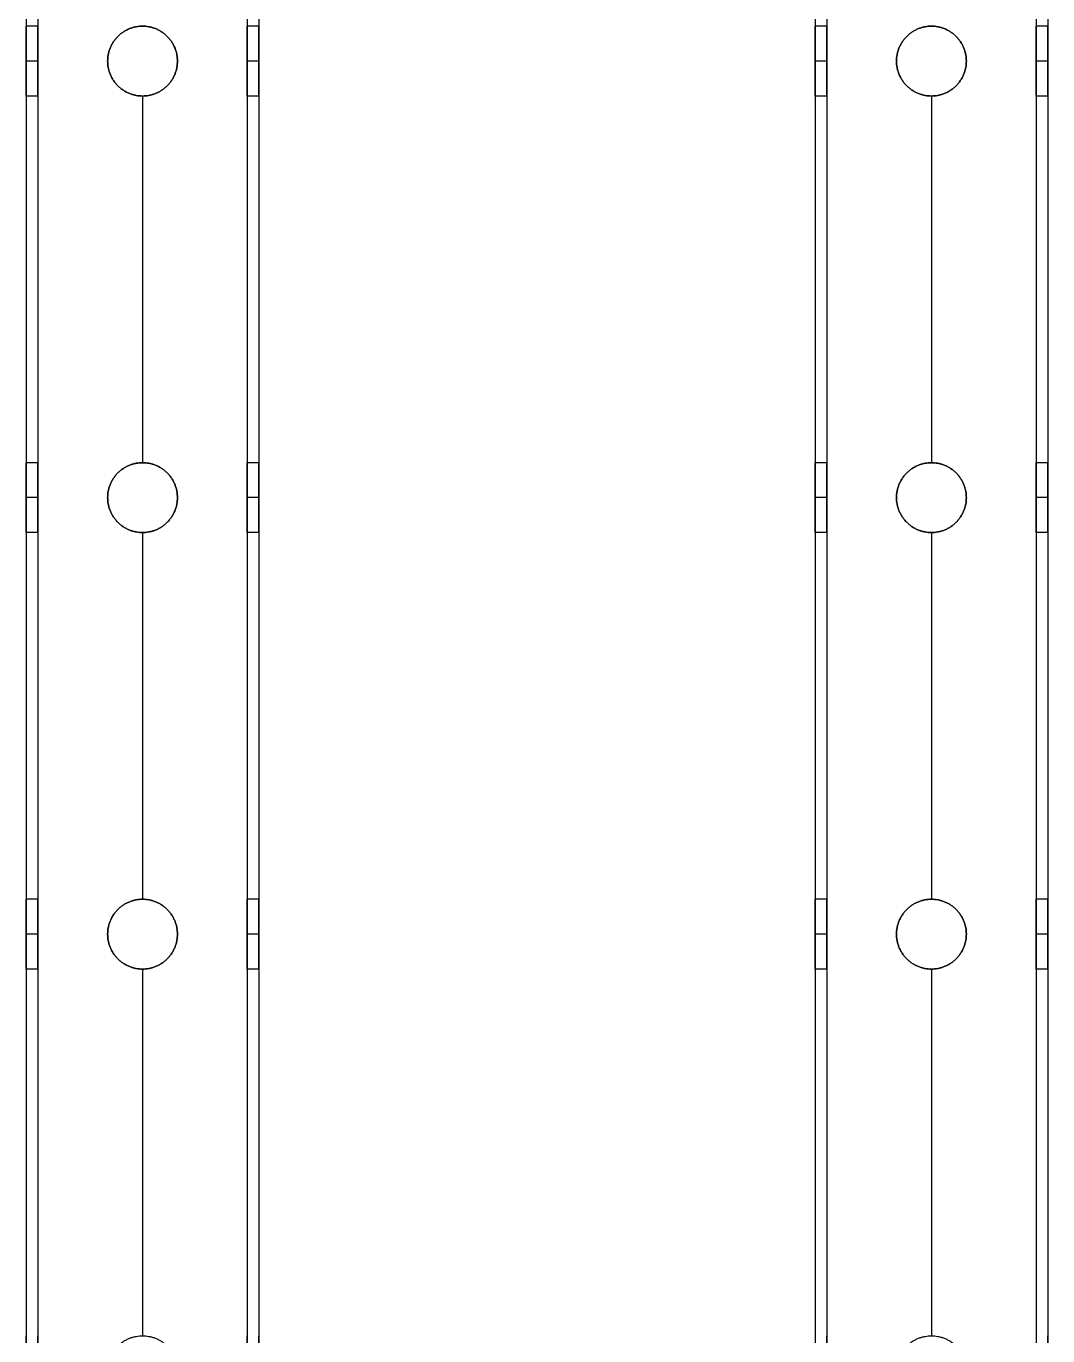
# Model space of a CAD drawing. Header units: millimetres. Extents: x 1279 to 9834, y -699 to 998.
# Drawn here: x 1279.2 to 1454.8, y -205.5 to 19.5 of the extents above; entities that cross this region are included whole.
import ezdxf

# ---------------------------------------------------------------- set-up
doc = ezdxf.new("R2010")
doc.units = ezdxf.units.MM
doc.header["$MEASUREMENT"] = 0
doc.layers.add('staal', color=7, linetype='Continuous', true_color=0x4c4c4c)

msp = doc.modelspace()

# ---------------------------------------------------------------- linework, layer by layer
at = {"layer": 'staal'}
for p, q in [((1281.18, 19.54, 1847.98), (1279.18, 19.54, 1847.98)), ((1299.18, 19.54, 1827.98), (1299.18, 19.54, 1829.98)), ((1319.18, 19.54, 1847.98), (1317.18, 19.54, 1847.98)), ((1416.75, 19.54, 1847.98), (1414.75, 19.54, 1847.98)), ((1434.75, 19.54, 1827.98), (1434.75, 19.54, 1829.98)), ((1454.75, 19.54, 1847.98), (1452.75, 19.54, 1847.98)), ((1281.18, 13.54, 1853.98), (1279.18, 13.54, 1853.98)), ((1281.18, 13.54, 1841.98), (1279.18, 13.54, 1841.98)), ((1293.18, 13.54, 1865.98), (1293.18, 13.54, 1867.98)), ((1293.18, 13.54, 1827.98), (1293.18, 13.54, 1829.98)), ((1305.18, 13.54, 1865.98), (1305.18, 13.54, 1867.98)), ((1305.18, 13.54, 1827.98), (1305.18, 13.54, 1829.98)), ((1319.18, 13.54, 1853.98), (1317.18, 13.54, 1853.98)), ((1319.18, 13.54, 1841.98), (1317.18, 13.54, 1841.98)), ((1416.75, 13.54, 1853.98), (1414.75, 13.54, 1853.98)), ((1416.75, 13.54, 1841.98), (1414.75, 13.54, 1841.98)), ((1428.75, 13.54, 1865.98), (1428.75, 13.54, 1867.98)), ((1428.75, 13.54, 1827.98), (1428.75, 13.54, 1829.98)), ((1440.75, 13.54, 1865.98), (1440.75, 13.54, 1867.98)), ((1440.75, 13.54, 1827.98), (1440.75, 13.54, 1829.98)), ((1454.75, 13.54, 1853.98), (1452.75, 13.54, 1853.98)), ((1454.75, 13.54, 1841.98), (1452.75, 13.54, 1841.98)), ((1281.18, 7.54, 1847.98), (1279.18, 7.54, 1847.98)), ((1299.18, 7.54, 1865.98), (1299.18, 7.54, 1867.98)), ((1299.18, 7.54, 1827.98), (1299.18, 7.54, 1829.98)), ((1319.18, 7.54, 1847.98), (1317.18, 7.54, 1847.98)), ((1416.75, 7.54, 1847.98), (1414.75, 7.54, 1847.98)), ((1434.75, 7.54, 1865.98), (1434.75, 7.54, 1867.98)), ((1434.75, 7.54, 1827.98), (1434.75, 7.54, 1829.98)), ((1454.75, 7.54, 1847.98), (1452.75, 7.54, 1847.98)), ((1281.18, -55.46, 1847.98), (1279.18, -55.46, 1847.98)), ((1299.18, -55.46, 1865.98), (1299.18, -55.46, 1867.98)), ((1299.18, -55.46, 1827.98), (1299.18, -55.46, 1829.98)), ((1319.18, -55.46, 1847.98), (1317.18, -55.46, 1847.98)), ((1416.75, -55.46, 1847.98), (1414.75, -55.46, 1847.98)), ((1434.75, -55.46, 1865.98), (1434.75, -55.46, 1867.98)), ((1434.75, -55.46, 1827.98), (1434.75, -55.46, 1829.98)), ((1454.75, -55.46, 1847.98), (1452.75, -55.46, 1847.98)), ((1281.18, -61.46, 1853.98), (1279.18, -61.46, 1853.98)), ((1281.18, -61.46, 1841.98), (1279.18, -61.46, 1841.98)), ((1293.18, -61.46, 1865.98), (1293.18, -61.46, 1867.98)), ((1293.18, -61.46, 1827.98), (1293.18, -61.46, 1829.98)), ((1305.18, -61.46, 1865.98), (1305.18, -61.46, 1867.98)), ((1305.18, -61.46, 1827.98), (1305.18, -61.46, 1829.98)), ((1319.18, -61.46, 1853.98), (1317.18, -61.46, 1853.98)), ((1319.18, -61.46, 1841.98), (1317.18, -61.46, 1841.98)), ((1416.75, -61.46, 1853.98), (1414.75, -61.46, 1853.98)), ((1416.75, -61.46, 1841.98), (1414.75, -61.46, 1841.98)), ((1428.75, -61.46, 1865.98), (1428.75, -61.46, 1867.98)), ((1428.75, -61.46, 1827.98), (1428.75, -61.46, 1829.98)), ((1440.75, -61.46, 1865.98), (1440.75, -61.46, 1867.98)), ((1440.75, -61.46, 1827.98), (1440.75, -61.46, 1829.98)), ((1454.75, -61.46, 1853.98), (1452.75, -61.46, 1853.98)), ((1454.75, -61.46, 1841.98), (1452.75, -61.46, 1841.98)), ((1281.18, -67.46, 1847.98), (1279.18, -67.46, 1847.98)), ((1299.18, -67.46, 1865.98), (1299.18, -67.46, 1867.98)), ((1299.18, -67.46, 1827.98), (1299.18, -67.46, 1829.98)), ((1319.18, -67.46, 1847.98), (1317.18, -67.46, 1847.98)), ((1416.75, -67.46, 1847.98), (1414.75, -67.46, 1847.98)), ((1434.75, -67.46, 1865.98), (1434.75, -67.46, 1867.98)), ((1434.75, -67.46, 1827.98), (1434.75, -67.46, 1829.98)), ((1454.75, -67.46, 1847.98), (1452.75, -67.46, 1847.98)), ((1281.18, -130.46, 1847.98), (1279.18, -130.46, 1847.98)), ((1299.18, -130.46, 1865.98), (1299.18, -130.46, 1867.98)), ((1299.18, -130.46, 1827.98), (1299.18, -130.46, 1829.98)), ((1319.18, -130.46, 1847.98), (1317.18, -130.46, 1847.98)), ((1416.75, -130.46, 1847.98), (1414.75, -130.46, 1847.98)), ((1434.75, -130.46, 1865.98), (1434.75, -130.46, 1867.98)), ((1434.75, -130.46, 1827.98), (1434.75, -130.46, 1829.98)), ((1454.75, -130.46, 1847.98), (1452.75, -130.46, 1847.98)), ((1281.18, -136.46, 1853.98), (1279.18, -136.46, 1853.98)), ((1281.18, -136.46, 1841.98), (1279.18, -136.46, 1841.98)), ((1293.18, -136.46, 1865.98), (1293.18, -136.46, 1867.98)), ((1293.18, -136.46, 1827.98), (1293.18, -136.46, 1829.98)), ((1305.18, -136.46, 1865.98), (1305.18, -136.46, 1867.98)), ((1305.18, -136.46, 1827.98), (1305.18, -136.46, 1829.98)), ((1319.18, -136.46, 1853.98), (1317.18, -136.46, 1853.98)), ((1319.18, -136.46, 1841.98), (1317.18, -136.46, 1841.98)), ((1416.75, -136.46, 1853.98), (1414.75, -136.46, 1853.98)), ((1416.75, -136.46, 1841.98), (1414.75, -136.46, 1841.98)), ((1428.75, -136.46, 1865.98), (1428.75, -136.46, 1867.98)), ((1428.75, -136.46, 1827.98), (1428.75, -136.46, 1829.98)), ((1440.75, -136.46, 1865.98), (1440.75, -136.46, 1867.98)), ((1440.75, -136.46, 1827.98), (1440.75, -136.46, 1829.98)), ((1454.75, -136.46, 1853.98), (1452.75, -136.46, 1853.98)), ((1454.75, -136.46, 1841.98), (1452.75, -136.46, 1841.98)), ((1281.18, -142.46, 1847.98), (1279.18, -142.46, 1847.98)), ((1299.18, -142.46, 1865.98), (1299.18, -142.46, 1867.98)), ((1299.18, -142.46, 1827.98), (1299.18, -142.46, 1829.98)), ((1319.18, -142.46, 1847.98), (1317.18, -142.46, 1847.98)), ((1416.75, -142.46, 1847.98), (1414.75, -142.46, 1847.98)), ((1434.75, -142.46, 1865.98), (1434.75, -142.46, 1867.98)), ((1434.75, -142.46, 1827.98), (1434.75, -142.46, 1829.98)), ((1454.75, -142.46, 1847.98), (1452.75, -142.46, 1847.98)), ((1299.18, -205.46, 1865.98), (1299.18, -205.46, 1867.98)), ((1434.75, -205.46, 1865.98), (1434.75, -205.46, 1867.98)), ((1434.75, -205.46, 1827.98), (1434.75, -205.46, 1829.98))]:
    msp.add_line(p, q, dxfattribs=at)
for points in [[(1279.18, 669.04, 1827.98), (1279.18, 51.04, 1827.98), (1279.18, -566.96, 1827.98)], [(1279.18, 669.04, 1867.98), (1279.18, 51.04, 1867.98), (1279.18, -566.96, 1867.98)], [(1281.18, 669.04, 1865.98), (1281.18, 51.04, 1865.98), (1281.18, -566.96, 1865.98)], [(1281.18, 669.04, 1829.98), (1281.18, 51.04, 1829.98), (1281.18, -566.96, 1829.98)], [(1317.18, 669.04, 1865.98), (1317.18, 51.04, 1865.98), (1317.18, -566.96, 1865.98)], [(1317.18, 669.04, 1829.98), (1317.18, 51.04, 1829.98), (1317.18, -566.96, 1829.98)], [(1319.18, 669.04, 1827.98), (1319.18, 51.04, 1827.98), (1319.18, -566.96, 1827.98)], [(1319.18, 669.04, 1867.98), (1319.18, 51.04, 1867.98), (1319.18, -566.96, 1867.98)], [(1414.75, 669.04, 1827.98), (1414.75, 51.04, 1827.98), (1414.75, -566.96, 1827.98)], [(1414.75, 669.04, 1867.98), (1414.75, 51.04, 1867.98), (1414.75, -566.96, 1867.98)], [(1416.75, 669.04, 1865.98), (1416.75, 51.04, 1865.98), (1416.75, -566.96, 1865.98)], [(1416.75, 669.04, 1829.98), (1416.75, 51.04, 1829.98), (1416.75, -566.96, 1829.98)], [(1452.75, 669.04, 1865.98), (1452.75, 51.04, 1865.98), (1452.75, -566.96, 1865.98)], [(1452.75, 669.04, 1829.98), (1452.75, 51.04, 1829.98), (1452.75, -566.96, 1829.98)], [(1454.75, 669.04, 1827.98), (1454.75, 51.04, 1827.98), (1454.75, -566.96, 1827.98)], [(1454.75, 669.04, 1867.98), (1454.75, 51.04, 1867.98), (1454.75, -566.96, 1867.98)], [(1279.18, 7.54, 1847.98), (1279.18, -23.96, 1847.98), (1279.18, -55.46, 1847.98)], [(1281.18, 7.54, 1847.98), (1281.18, -23.96, 1847.98), (1281.18, -55.46, 1847.98)], [(1299.18, 7.54, 1827.98), (1299.18, -23.96, 1827.98), (1299.18, -55.46, 1827.98)], [(1299.18, 7.54, 1867.98), (1299.18, -23.96, 1867.98), (1299.18, -55.46, 1867.98)], [(1299.18, 7.54, 1865.98), (1299.18, -23.96, 1865.98), (1299.18, -55.46, 1865.98)], [(1299.18, 7.54, 1829.98), (1299.18, -23.96, 1829.98), (1299.18, -55.46, 1829.98)], [(1317.18, 7.54, 1847.98), (1317.18, -23.96, 1847.98), (1317.18, -55.46, 1847.98)], [(1319.18, 7.54, 1847.98), (1319.18, -23.96, 1847.98), (1319.18, -55.46, 1847.98)], [(1414.75, 7.54, 1847.98), (1414.75, -23.96, 1847.98), (1414.75, -55.46, 1847.98)], [(1416.75, 7.54, 1847.98), (1416.75, -23.96, 1847.98), (1416.75, -55.46, 1847.98)], [(1434.75, 7.54, 1827.98), (1434.75, -23.96, 1827.98), (1434.75, -55.46, 1827.98)], [(1434.75, 7.54, 1867.98), (1434.75, -23.96, 1867.98), (1434.75, -55.46, 1867.98)], [(1434.75, 7.54, 1865.98), (1434.75, -23.96, 1865.98), (1434.75, -55.46, 1865.98)], [(1434.75, 7.54, 1829.98), (1434.75, -23.96, 1829.98), (1434.75, -55.46, 1829.98)], [(1452.75, 7.54, 1847.98), (1452.75, -23.96, 1847.98), (1452.75, -55.46, 1847.98)], [(1454.75, 7.54, 1847.98), (1454.75, -23.96, 1847.98), (1454.75, -55.46, 1847.98)], [(1279.18, -67.46, 1847.98), (1279.18, -98.96, 1847.98), (1279.18, -130.46, 1847.98)], [(1281.18, -67.46, 1847.98), (1281.18, -98.96, 1847.98), (1281.18, -130.46, 1847.98)], [(1299.18, -67.46, 1827.98), (1299.18, -98.96, 1827.98), (1299.18, -130.46, 1827.98)], [(1299.18, -67.46, 1867.98), (1299.18, -98.96, 1867.98), (1299.18, -130.46, 1867.98)], [(1299.18, -67.46, 1865.98), (1299.18, -98.96, 1865.98), (1299.18, -130.46, 1865.98)], [(1299.18, -67.46, 1829.98), (1299.18, -98.96, 1829.98), (1299.18, -130.46, 1829.98)], [(1317.18, -67.46, 1847.98), (1317.18, -98.96, 1847.98), (1317.18, -130.46, 1847.98)], [(1319.18, -67.46, 1847.98), (1319.18, -98.96, 1847.98), (1319.18, -130.46, 1847.98)], [(1414.75, -67.46, 1847.98), (1414.75, -98.96, 1847.98), (1414.75, -130.46, 1847.98)], [(1416.75, -67.46, 1847.98), (1416.75, -98.96, 1847.98), (1416.75, -130.46, 1847.98)], [(1434.75, -67.46, 1827.98), (1434.75, -98.96, 1827.98), (1434.75, -130.46, 1827.98)], [(1434.75, -67.46, 1867.98), (1434.75, -98.96, 1867.98), (1434.75, -130.46, 1867.98)], [(1434.75, -67.46, 1865.98), (1434.75, -98.96, 1865.98), (1434.75, -130.46, 1865.98)], [(1434.75, -67.46, 1829.98), (1434.75, -98.96, 1829.98), (1434.75, -130.46, 1829.98)], [(1452.75, -67.46, 1847.98), (1452.75, -98.96, 1847.98), (1452.75, -130.46, 1847.98)], [(1454.75, -67.46, 1847.98), (1454.75, -98.96, 1847.98), (1454.75, -130.46, 1847.98)], [(1279.18, -142.46, 1847.98), (1279.18, -173.96, 1847.98), (1279.18, -205.46, 1847.98)], [(1281.18, -142.46, 1847.98), (1281.18, -173.96, 1847.98), (1281.18, -205.46, 1847.98)], [(1299.18, -142.46, 1827.98), (1299.18, -173.96, 1827.98), (1299.18, -205.46, 1827.98)], [(1299.18, -142.46, 1867.98), (1299.18, -173.96, 1867.98), (1299.18, -205.46, 1867.98)], [(1299.18, -142.46, 1865.98), (1299.18, -173.96, 1865.98), (1299.18, -205.46, 1865.98)], [(1299.18, -142.46, 1829.98), (1299.18, -173.96, 1829.98), (1299.18, -205.46, 1829.98)], [(1317.18, -142.46, 1847.98), (1317.18, -173.96, 1847.98), (1317.18, -205.46, 1847.98)], [(1319.18, -142.46, 1847.98), (1319.18, -173.96, 1847.98), (1319.18, -205.46, 1847.98)], [(1414.75, -142.46, 1847.98), (1414.75, -173.96, 1847.98), (1414.75, -205.46, 1847.98)], [(1416.75, -142.46, 1847.98), (1416.75, -173.96, 1847.98), (1416.75, -205.46, 1847.98)], [(1434.75, -142.46, 1827.98), (1434.75, -173.96, 1827.98), (1434.75, -205.46, 1827.98)], [(1434.75, -142.46, 1867.98), (1434.75, -173.96, 1867.98), (1434.75, -205.46, 1867.98)], [(1434.75, -142.46, 1865.98), (1434.75, -173.96, 1865.98), (1434.75, -205.46, 1865.98)], [(1434.75, -142.46, 1829.98), (1434.75, -173.96, 1829.98), (1434.75, -205.46, 1829.98)], [(1452.75, -142.46, 1847.98), (1452.75, -173.96, 1847.98), (1452.75, -205.46, 1847.98)], [(1454.75, -142.46, 1847.98), (1454.75, -173.96, 1847.98), (1454.75, -205.46, 1847.98)]]:
    msp.add_open_spline(points, degree=2, dxfattribs=at)
for points, weights, knots in [([(1279.18, 13.54, 1853.98), (1279.18, 7.54, 1853.98), (1279.18, 7.54, 1847.98), (1279.18, 7.54, 1841.98), (1279.18, 13.54, 1841.98), (1279.18, 19.54, 1841.98), (1279.18, 19.54, 1847.98), (1279.18, 19.54, 1853.98), (1279.18, 13.54, 1853.98)], [1, 0.707106781187, 1, 0.707106781187, 1, 0.707106781187, 1, 0.707106781187, 1], [0, 0, 0, 7.853982, 7.853982, 15.707963, 15.707963, 23.561945, 23.561945, 31.415927, 31.415927, 31.415927]), ([(1281.18, 13.54, 1853.98), (1281.18, 19.54, 1853.98), (1281.18, 19.54, 1847.98), (1281.18, 19.54, 1841.98), (1281.18, 13.54, 1841.98), (1281.18, 7.54, 1841.98), (1281.18, 7.54, 1847.98), (1281.18, 7.54, 1853.98), (1281.18, 13.54, 1853.98)], [1, 0.707106781187, 1, 0.707106781187, 1, 0.707106781187, 1, 0.707106781187, 1], [-31.415927, -31.415927, -31.415927, -23.561945, -23.561945, -15.707963, -15.707963, -7.853982, -7.853982, 0, 0, 0]), ([(1293.18, 13.54, 1827.98), (1293.18, 7.54, 1827.98), (1299.18, 7.54, 1827.98), (1305.18, 7.54, 1827.98), (1305.18, 13.54, 1827.98), (1305.18, 19.54, 1827.98), (1299.18, 19.54, 1827.98), (1293.18, 19.54, 1827.98), (1293.18, 13.54, 1827.98)], [1, 0.707106781187, 1, 0.707106781187, 1, 0.707106781187, 1, 0.707106781187, 1], [0, 0, 0, 7.853982, 7.853982, 15.707963, 15.707963, 23.561945, 23.561945, 31.415927, 31.415927, 31.415927]), ([(1293.18, 13.54, 1867.98), (1293.18, 19.54, 1867.98), (1299.18, 19.54, 1867.98), (1305.18, 19.54, 1867.98), (1305.18, 13.54, 1867.98), (1305.18, 7.54, 1867.98), (1299.18, 7.54, 1867.98), (1293.18, 7.54, 1867.98), (1293.18, 13.54, 1867.98)], [1, 0.707106781187, 1, 0.707106781187, 1, 0.707106781187, 1, 0.707106781187, 1], [-31.415927, -31.415927, -31.415927, -23.561945, -23.561945, -15.707963, -15.707963, -7.853982, -7.853982, 0, 0, 0]), ([(1293.18, 13.54, 1865.98), (1293.18, 7.54, 1865.98), (1299.18, 7.54, 1865.98), (1305.18, 7.54, 1865.98), (1305.18, 13.54, 1865.98), (1305.18, 19.54, 1865.98), (1299.18, 19.54, 1865.98), (1293.18, 19.54, 1865.98), (1293.18, 13.54, 1865.98)], [1, 0.707106781187, 1, 0.707106781187, 1, 0.707106781187, 1, 0.707106781187, 1], [0, 0, 0, 7.853982, 7.853982, 15.707963, 15.707963, 23.561945, 23.561945, 31.415927, 31.415927, 31.415927]), ([(1293.18, 13.54, 1829.98), (1293.18, 19.54, 1829.98), (1299.18, 19.54, 1829.98), (1305.18, 19.54, 1829.98), (1305.18, 13.54, 1829.98), (1305.18, 7.54, 1829.98), (1299.18, 7.54, 1829.98), (1293.18, 7.54, 1829.98), (1293.18, 13.54, 1829.98)], [1, 0.707106781187, 1, 0.707106781187, 1, 0.707106781187, 1, 0.707106781187, 1], [-31.415927, -31.415927, -31.415927, -23.561945, -23.561945, -15.707963, -15.707963, -7.853982, -7.853982, 0, 0, 0]), ([(1293.18, 13.54, 1827.98), (1293.18, 7.54, 1827.98), (1299.18, 7.54, 1827.98), (1305.18, 7.54, 1827.98), (1305.18, 13.54, 1827.98), (1305.18, 19.54, 1827.98), (1299.18, 19.54, 1827.98), (1293.18, 19.54, 1827.98), (1293.18, 13.54, 1827.98)], [1, 0.707106781187, 1, 0.707106781187, 1, 0.707106781187, 1, 0.707106781187, 1], [0, 0, 0, 7.853982, 7.853982, 15.707963, 15.707963, 23.561945, 23.561945, 31.415927, 31.415927, 31.415927]), ([(1317.18, 13.54, 1853.98), (1317.18, 7.54, 1853.98), (1317.18, 7.54, 1847.98), (1317.18, 7.54, 1841.98), (1317.18, 13.54, 1841.98), (1317.18, 19.54, 1841.98), (1317.18, 19.54, 1847.98), (1317.18, 19.54, 1853.98), (1317.18, 13.54, 1853.98)], [1, 0.707106781187, 1, 0.707106781187, 1, 0.707106781187, 1, 0.707106781187, 1], [0, 0, 0, 7.853982, 7.853982, 15.707963, 15.707963, 23.561945, 23.561945, 31.415927, 31.415927, 31.415927]), ([(1319.18, 13.54, 1853.98), (1319.18, 19.54, 1853.98), (1319.18, 19.54, 1847.98), (1319.18, 19.54, 1841.98), (1319.18, 13.54, 1841.98), (1319.18, 7.54, 1841.98), (1319.18, 7.54, 1847.98), (1319.18, 7.54, 1853.98), (1319.18, 13.54, 1853.98)], [1, 0.707106781187, 1, 0.707106781187, 1, 0.707106781187, 1, 0.707106781187, 1], [-31.415927, -31.415927, -31.415927, -23.561945, -23.561945, -15.707963, -15.707963, -7.853982, -7.853982, 0, 0, 0]), ([(1414.75, 13.54, 1853.98), (1414.75, 7.54, 1853.98), (1414.75, 7.54, 1847.98), (1414.75, 7.54, 1841.98), (1414.75, 13.54, 1841.98), (1414.75, 19.54, 1841.98), (1414.75, 19.54, 1847.98), (1414.75, 19.54, 1853.98), (1414.75, 13.54, 1853.98)], [1, 0.707106781187, 1, 0.707106781187, 1, 0.707106781187, 1, 0.707106781187, 1], [0, 0, 0, 7.853982, 7.853982, 15.707963, 15.707963, 23.561945, 23.561945, 31.415927, 31.415927, 31.415927]), ([(1416.75, 13.54, 1853.98), (1416.75, 19.54, 1853.98), (1416.75, 19.54, 1847.98), (1416.75, 19.54, 1841.98), (1416.75, 13.54, 1841.98), (1416.75, 7.54, 1841.98), (1416.75, 7.54, 1847.98), (1416.75, 7.54, 1853.98), (1416.75, 13.54, 1853.98)], [1, 0.707106781187, 1, 0.707106781187, 1, 0.707106781187, 1, 0.707106781187, 1], [-31.415927, -31.415927, -31.415927, -23.561945, -23.561945, -15.707963, -15.707963, -7.853982, -7.853982, 0, 0, 0]), ([(1428.75, 13.54, 1827.98), (1428.75, 7.54, 1827.98), (1434.75, 7.54, 1827.98), (1440.75, 7.54, 1827.98), (1440.75, 13.54, 1827.98), (1440.75, 19.54, 1827.98), (1434.75, 19.54, 1827.98), (1428.75, 19.54, 1827.98), (1428.75, 13.54, 1827.98)], [1, 0.707106781187, 1, 0.707106781187, 1, 0.707106781187, 1, 0.707106781187, 1], [0, 0, 0, 7.853982, 7.853982, 15.707963, 15.707963, 23.561945, 23.561945, 31.415927, 31.415927, 31.415927]), ([(1428.75, 13.54, 1867.98), (1428.75, 19.54, 1867.98), (1434.75, 19.54, 1867.98), (1440.75, 19.54, 1867.98), (1440.75, 13.54, 1867.98), (1440.75, 7.54, 1867.98), (1434.75, 7.54, 1867.98), (1428.75, 7.54, 1867.98), (1428.75, 13.54, 1867.98)], [1, 0.707106781187, 1, 0.707106781187, 1, 0.707106781187, 1, 0.707106781187, 1], [-31.415927, -31.415927, -31.415927, -23.561945, -23.561945, -15.707963, -15.707963, -7.853982, -7.853982, 0, 0, 0]), ([(1428.75, 13.54, 1865.98), (1428.75, 7.54, 1865.98), (1434.75, 7.54, 1865.98), (1440.75, 7.54, 1865.98), (1440.75, 13.54, 1865.98), (1440.75, 19.54, 1865.98), (1434.75, 19.54, 1865.98), (1428.75, 19.54, 1865.98), (1428.75, 13.54, 1865.98)], [1, 0.707106781187, 1, 0.707106781187, 1, 0.707106781187, 1, 0.707106781187, 1], [0, 0, 0, 7.853982, 7.853982, 15.707963, 15.707963, 23.561945, 23.561945, 31.415927, 31.415927, 31.415927]), ([(1428.75, 13.54, 1829.98), (1428.75, 19.54, 1829.98), (1434.75, 19.54, 1829.98), (1440.75, 19.54, 1829.98), (1440.75, 13.54, 1829.98), (1440.75, 7.54, 1829.98), (1434.75, 7.54, 1829.98), (1428.75, 7.54, 1829.98), (1428.75, 13.54, 1829.98)], [1, 0.707106781187, 1, 0.707106781187, 1, 0.707106781187, 1, 0.707106781187, 1], [-31.415927, -31.415927, -31.415927, -23.561945, -23.561945, -15.707963, -15.707963, -7.853982, -7.853982, 0, 0, 0]), ([(1428.75, 13.54, 1827.98), (1428.75, 7.54, 1827.98), (1434.75, 7.54, 1827.98), (1440.75, 7.54, 1827.98), (1440.75, 13.54, 1827.98), (1440.75, 19.54, 1827.98), (1434.75, 19.54, 1827.98), (1428.75, 19.54, 1827.98), (1428.75, 13.54, 1827.98)], [1, 0.707106781187, 1, 0.707106781187, 1, 0.707106781187, 1, 0.707106781187, 1], [0, 0, 0, 7.853982, 7.853982, 15.707963, 15.707963, 23.561945, 23.561945, 31.415927, 31.415927, 31.415927]), ([(1452.75, 13.54, 1853.98), (1452.75, 7.54, 1853.98), (1452.75, 7.54, 1847.98), (1452.75, 7.54, 1841.98), (1452.75, 13.54, 1841.98), (1452.75, 19.54, 1841.98), (1452.75, 19.54, 1847.98), (1452.75, 19.54, 1853.98), (1452.75, 13.54, 1853.98)], [1, 0.707106781187, 1, 0.707106781187, 1, 0.707106781187, 1, 0.707106781187, 1], [0, 0, 0, 7.853982, 7.853982, 15.707963, 15.707963, 23.561945, 23.561945, 31.415927, 31.415927, 31.415927]), ([(1454.75, 13.54, 1853.98), (1454.75, 19.54, 1853.98), (1454.75, 19.54, 1847.98), (1454.75, 19.54, 1841.98), (1454.75, 13.54, 1841.98), (1454.75, 7.54, 1841.98), (1454.75, 7.54, 1847.98), (1454.75, 7.54, 1853.98), (1454.75, 13.54, 1853.98)], [1, 0.707106781187, 1, 0.707106781187, 1, 0.707106781187, 1, 0.707106781187, 1], [-31.415927, -31.415927, -31.415927, -23.561945, -23.561945, -15.707963, -15.707963, -7.853982, -7.853982, 0, 0, 0]), ([(1279.18, -61.46, 1853.98), (1279.18, -67.46, 1853.98), (1279.18, -67.46, 1847.98), (1279.18, -67.46, 1841.98), (1279.18, -61.46, 1841.98), (1279.18, -55.46, 1841.98), (1279.18, -55.46, 1847.98), (1279.18, -55.46, 1853.98), (1279.18, -61.46, 1853.98)], [1, 0.707106781187, 1, 0.707106781187, 1, 0.707106781187, 1, 0.707106781187, 1], [0, 0, 0, 7.853982, 7.853982, 15.707963, 15.707963, 23.561945, 23.561945, 31.415927, 31.415927, 31.415927]), ([(1281.18, -61.46, 1853.98), (1281.18, -55.46, 1853.98), (1281.18, -55.46, 1847.98), (1281.18, -55.46, 1841.98), (1281.18, -61.46, 1841.98), (1281.18, -67.46, 1841.98), (1281.18, -67.46, 1847.98), (1281.18, -67.46, 1853.98), (1281.18, -61.46, 1853.98)], [1, 0.707106781187, 1, 0.707106781187, 1, 0.707106781187, 1, 0.707106781187, 1], [-31.415927, -31.415927, -31.415927, -23.561945, -23.561945, -15.707963, -15.707963, -7.853982, -7.853982, 0, 0, 0]), ([(1293.18, -61.46, 1827.98), (1293.18, -67.46, 1827.98), (1299.18, -67.46, 1827.98), (1305.18, -67.46, 1827.98), (1305.18, -61.46, 1827.98), (1305.18, -55.46, 1827.98), (1299.18, -55.46, 1827.98), (1293.18, -55.46, 1827.98), (1293.18, -61.46, 1827.98)], [1, 0.707106781187, 1, 0.707106781187, 1, 0.707106781187, 1, 0.707106781187, 1], [0, 0, 0, 7.853982, 7.853982, 15.707963, 15.707963, 23.561945, 23.561945, 31.415927, 31.415927, 31.415927]), ([(1293.18, -61.46, 1867.98), (1293.18, -55.46, 1867.98), (1299.18, -55.46, 1867.98), (1305.18, -55.46, 1867.98), (1305.18, -61.46, 1867.98), (1305.18, -67.46, 1867.98), (1299.18, -67.46, 1867.98), (1293.18, -67.46, 1867.98), (1293.18, -61.46, 1867.98)], [1, 0.707106781187, 1, 0.707106781187, 1, 0.707106781187, 1, 0.707106781187, 1], [-31.415927, -31.415927, -31.415927, -23.561945, -23.561945, -15.707963, -15.707963, -7.853982, -7.853982, 0, 0, 0]), ([(1293.18, -61.46, 1865.98), (1293.18, -67.46, 1865.98), (1299.18, -67.46, 1865.98), (1305.18, -67.46, 1865.98), (1305.18, -61.46, 1865.98), (1305.18, -55.46, 1865.98), (1299.18, -55.46, 1865.98), (1293.18, -55.46, 1865.98), (1293.18, -61.46, 1865.98)], [0.999999860338, 0.707106851018, 1, 0.707106781187, 1, 0.707106781187, 1, 0.707106851018, 0.999999860338], [0, 0, 0, 7.853981, 7.853981, 15.707963, 15.707963, 23.561946, 23.561946, 31.415927, 31.415927, 31.415927]), ([(1293.18, -61.46, 1829.98), (1293.18, -55.46, 1829.98), (1299.18, -55.46, 1829.98), (1305.18, -55.46, 1829.98), (1305.18, -61.46, 1829.98), (1305.18, -67.46, 1829.98), (1299.18, -67.46, 1829.98), (1293.18, -67.46, 1829.98), (1293.18, -61.46, 1829.98)], [1, 0.707106781187, 1, 0.707106781187, 1, 0.707106781187, 1, 0.707106781187, 1], [-31.415927, -31.415927, -31.415927, -23.561945, -23.561945, -15.707963, -15.707963, -7.853982, -7.853982, 0, 0, 0]), ([(1293.18, -61.46, 1827.98), (1293.18, -67.46, 1827.98), (1299.18, -67.46, 1827.98), (1305.18, -67.46, 1827.98), (1305.18, -61.46, 1827.98), (1305.18, -55.46, 1827.98), (1299.18, -55.46, 1827.98), (1293.18, -55.46, 1827.98), (1293.18, -61.46, 1827.98)], [1, 0.707106781187, 1, 0.707106781187, 1, 0.707106781187, 1, 0.707106781187, 1], [0, 0, 0, 7.853982, 7.853982, 15.707963, 15.707963, 23.561945, 23.561945, 31.415927, 31.415927, 31.415927]), ([(1317.18, -61.46, 1853.98), (1317.18, -67.46, 1853.98), (1317.18, -67.46, 1847.98), (1317.18, -67.46, 1841.98), (1317.18, -61.46, 1841.98), (1317.18, -55.46, 1841.98), (1317.18, -55.46, 1847.98), (1317.18, -55.46, 1853.98), (1317.18, -61.46, 1853.98)], [1, 0.707106781187, 1, 0.707106781187, 1, 0.707106781187, 1, 0.707106781187, 1], [0, 0, 0, 7.853982, 7.853982, 15.707963, 15.707963, 23.561945, 23.561945, 31.415927, 31.415927, 31.415927]), ([(1319.18, -61.46, 1853.98), (1319.18, -55.46, 1853.98), (1319.18, -55.46, 1847.98), (1319.18, -55.46, 1841.98), (1319.18, -61.46, 1841.98), (1319.18, -67.46, 1841.98), (1319.18, -67.46, 1847.98), (1319.18, -67.46, 1853.98), (1319.18, -61.46, 1853.98)], [1, 0.707106781187, 1, 0.707106781187, 1, 0.707106781187, 1, 0.707106781187, 1], [-31.415927, -31.415927, -31.415927, -23.561945, -23.561945, -15.707963, -15.707963, -7.853982, -7.853982, 0, 0, 0]), ([(1414.75, -61.46, 1853.98), (1414.75, -67.46, 1853.98), (1414.75, -67.46, 1847.98), (1414.75, -67.46, 1841.98), (1414.75, -61.46, 1841.98), (1414.75, -55.46, 1841.98), (1414.75, -55.46, 1847.98), (1414.75, -55.46, 1853.98), (1414.75, -61.46, 1853.98)], [1, 0.707106781187, 1, 0.707106781187, 1, 0.707106781187, 1, 0.707106781187, 1], [0, 0, 0, 7.853982, 7.853982, 15.707963, 15.707963, 23.561945, 23.561945, 31.415927, 31.415927, 31.415927]), ([(1416.75, -61.46, 1853.98), (1416.75, -55.46, 1853.98), (1416.75, -55.46, 1847.98), (1416.75, -55.46, 1841.98), (1416.75, -61.46, 1841.98), (1416.75, -67.46, 1841.98), (1416.75, -67.46, 1847.98), (1416.75, -67.46, 1853.98), (1416.75, -61.46, 1853.98)], [1, 0.707106781187, 1, 0.707106781187, 1, 0.707106781187, 1, 0.707106781187, 1], [-31.415927, -31.415927, -31.415927, -23.561945, -23.561945, -15.707963, -15.707963, -7.853982, -7.853982, 0, 0, 0]), ([(1428.75, -61.46, 1827.98), (1428.75, -67.46, 1827.98), (1434.75, -67.46, 1827.98), (1440.75, -67.46, 1827.98), (1440.75, -61.46, 1827.98), (1440.75, -55.46, 1827.98), (1434.75, -55.46, 1827.98), (1428.75, -55.46, 1827.98), (1428.75, -61.46, 1827.98)], [1, 0.707106781187, 1, 0.707106781187, 1, 0.707106781187, 1, 0.707106781187, 1], [0, 0, 0, 7.853982, 7.853982, 15.707963, 15.707963, 23.561945, 23.561945, 31.415927, 31.415927, 31.415927]), ([(1428.75, -61.46, 1867.98), (1428.75, -55.46, 1867.98), (1434.75, -55.46, 1867.98), (1440.75, -55.46, 1867.98), (1440.75, -61.46, 1867.98), (1440.75, -67.46, 1867.98), (1434.75, -67.46, 1867.98), (1428.75, -67.46, 1867.98), (1428.75, -61.46, 1867.98)], [1, 0.707106781187, 1, 0.707106781187, 1, 0.707106781187, 1, 0.707106781187, 1], [-31.415927, -31.415927, -31.415927, -23.561945, -23.561945, -15.707963, -15.707963, -7.853982, -7.853982, 0, 0, 0]), ([(1428.75, -61.46, 1865.98), (1428.75, -67.46, 1865.98), (1434.75, -67.46, 1865.98), (1440.75, -67.46, 1865.98), (1440.75, -61.46, 1865.98), (1440.75, -55.46, 1865.98), (1434.75, -55.46, 1865.98), (1428.75, -55.46, 1865.98), (1428.75, -61.46, 1865.98)], [0.999999860338, 0.707106851018, 1, 0.707106781187, 1, 0.707106781187, 1, 0.707106851018, 0.999999860338], [0, 0, 0, 7.853981, 7.853981, 15.707963, 15.707963, 23.561946, 23.561946, 31.415927, 31.415927, 31.415927]), ([(1428.75, -61.46, 1829.98), (1428.75, -55.46, 1829.98), (1434.75, -55.46, 1829.98), (1440.75, -55.46, 1829.98), (1440.75, -61.46, 1829.98), (1440.75, -67.46, 1829.98), (1434.75, -67.46, 1829.98), (1428.75, -67.46, 1829.98), (1428.75, -61.46, 1829.98)], [1, 0.707106781187, 1, 0.707106781187, 1, 0.707106781187, 1, 0.707106781187, 1], [-31.415927, -31.415927, -31.415927, -23.561945, -23.561945, -15.707963, -15.707963, -7.853982, -7.853982, 0, 0, 0]), ([(1428.75, -61.46, 1827.98), (1428.75, -67.46, 1827.98), (1434.75, -67.46, 1827.98), (1440.75, -67.46, 1827.98), (1440.75, -61.46, 1827.98), (1440.75, -55.46, 1827.98), (1434.75, -55.46, 1827.98), (1428.75, -55.46, 1827.98), (1428.75, -61.46, 1827.98)], [1, 0.707106781187, 1, 0.707106781187, 1, 0.707106781187, 1, 0.707106781187, 1], [0, 0, 0, 7.853982, 7.853982, 15.707963, 15.707963, 23.561945, 23.561945, 31.415927, 31.415927, 31.415927]), ([(1452.75, -61.46, 1853.98), (1452.75, -67.46, 1853.98), (1452.75, -67.46, 1847.98), (1452.75, -67.46, 1841.98), (1452.75, -61.46, 1841.98), (1452.75, -55.46, 1841.98), (1452.75, -55.46, 1847.98), (1452.75, -55.46, 1853.98), (1452.75, -61.46, 1853.98)], [1, 0.707106781187, 1, 0.707106781187, 1, 0.707106781187, 1, 0.707106781187, 1], [0, 0, 0, 7.853982, 7.853982, 15.707963, 15.707963, 23.561945, 23.561945, 31.415927, 31.415927, 31.415927]), ([(1454.75, -61.46, 1853.98), (1454.75, -55.46, 1853.98), (1454.75, -55.46, 1847.98), (1454.75, -55.46, 1841.98), (1454.75, -61.46, 1841.98), (1454.75, -67.46, 1841.98), (1454.75, -67.46, 1847.98), (1454.75, -67.46, 1853.98), (1454.75, -61.46, 1853.98)], [1, 0.707106781187, 1, 0.707106781187, 1, 0.707106781187, 1, 0.707106781187, 1], [-31.415927, -31.415927, -31.415927, -23.561945, -23.561945, -15.707963, -15.707963, -7.853982, -7.853982, 0, 0, 0]), ([(1279.18, -136.46, 1853.98), (1279.18, -142.46, 1853.98), (1279.18, -142.46, 1847.98), (1279.18, -142.46, 1841.98), (1279.18, -136.46, 1841.98), (1279.18, -130.46, 1841.98), (1279.18, -130.46, 1847.98), (1279.18, -130.46, 1853.98), (1279.18, -136.46, 1853.98)], [0.999999860338, 0.707106851018, 1, 0.707106781187, 1, 0.707106781187, 1, 0.707106781187, 1], [0, 0, 0, 7.85398, 7.85398, 15.707962, 15.707962, 23.561944, 23.561944, 31.415927, 31.415927, 31.415927]), ([(1281.18, -136.46, 1853.98), (1281.18, -130.46, 1853.98), (1281.18, -130.46, 1847.98), (1281.18, -130.46, 1841.98), (1281.18, -136.46, 1841.98), (1281.18, -142.46, 1841.98), (1281.18, -142.46, 1847.98), (1281.18, -142.46, 1853.98), (1281.18, -136.46, 1853.98)], [1, 0.707106781187, 1, 0.707106781187, 1, 0.707106781187, 1, 0.707106781187, 1], [-31.415927, -31.415927, -31.415927, -23.561945, -23.561945, -15.707963, -15.707963, -7.853982, -7.853982, 0, 0, 0]), ([(1293.18, -136.46, 1827.98), (1293.18, -142.46, 1827.98), (1299.18, -142.46, 1827.98), (1305.18, -142.46, 1827.98), (1305.18, -136.46, 1827.98), (1305.18, -130.46, 1827.98), (1299.18, -130.46, 1827.98), (1293.18, -130.46, 1827.98), (1293.18, -136.46, 1827.98)], [0.999999860338, 0.707106851018, 1, 0.707106781187, 1, 0.707106781187, 1, 0.707106781187, 1], [0, 0, 0, 7.85398, 7.85398, 15.707962, 15.707962, 23.561944, 23.561944, 31.415927, 31.415927, 31.415927]), ([(1293.18, -136.46, 1867.98), (1293.18, -130.46, 1867.98), (1299.18, -130.46, 1867.98), (1305.18, -130.46, 1867.98), (1305.18, -136.46, 1867.98), (1305.18, -142.46, 1867.98), (1299.18, -142.46, 1867.98), (1293.18, -142.46, 1867.98), (1293.18, -136.46, 1867.98)], [1, 0.707106781187, 1, 0.707106781187, 1, 0.707106781187, 1, 0.707106851018, 0.999999860338], [-31.415927, -31.415927, -31.415927, -23.561944, -23.561944, -15.707962, -15.707962, -7.85398, -7.85398, 0, 0, 0]), ([(1293.18, -136.46, 1865.98), (1293.18, -142.46, 1865.98), (1299.18, -142.46, 1865.98), (1305.18, -142.46, 1865.98), (1305.18, -136.46, 1865.98), (1305.18, -130.46, 1865.98), (1299.18, -130.46, 1865.98), (1293.18, -130.46, 1865.98), (1293.18, -136.46, 1865.98)], [1, 0.707106781187, 1, 0.707106781187, 1, 0.707106781187, 1, 0.707106781187, 1], [0, 0, 0, 7.853982, 7.853982, 15.707963, 15.707963, 23.561945, 23.561945, 31.415927, 31.415927, 31.415927]), ([(1293.18, -136.46, 1829.98), (1293.18, -130.46, 1829.98), (1299.18, -130.46, 1829.98), (1305.18, -130.46, 1829.98), (1305.18, -136.46, 1829.98), (1305.18, -142.46, 1829.98), (1299.18, -142.46, 1829.98), (1293.18, -142.46, 1829.98), (1293.18, -136.46, 1829.98)], [1, 0.707106781187, 1, 0.707106781187, 1, 0.707106781187, 1, 0.707106781187, 1], [-31.415927, -31.415927, -31.415927, -23.561945, -23.561945, -15.707963, -15.707963, -7.853982, -7.853982, 0, 0, 0]), ([(1293.18, -136.46, 1827.98), (1293.18, -142.46, 1827.98), (1299.18, -142.46, 1827.98), (1305.18, -142.46, 1827.98), (1305.18, -136.46, 1827.98), (1305.18, -130.46, 1827.98), (1299.18, -130.46, 1827.98), (1293.18, -130.46, 1827.98), (1293.18, -136.46, 1827.98)], [1, 0.707106781187, 1, 0.707106781187, 1, 0.707106781187, 1, 0.707106781187, 1], [0, 0, 0, 7.853982, 7.853982, 15.707963, 15.707963, 23.561945, 23.561945, 31.415927, 31.415927, 31.415927]), ([(1317.18, -136.46, 1853.98), (1317.18, -142.46, 1853.98), (1317.18, -142.46, 1847.98), (1317.18, -142.46, 1841.98), (1317.18, -136.46, 1841.98), (1317.18, -130.46, 1841.98), (1317.18, -130.46, 1847.98), (1317.18, -130.46, 1853.98), (1317.18, -136.46, 1853.98)], [0.999999860338, 0.707106851018, 1, 0.707106781187, 1, 0.707106781187, 1, 0.707106781187, 1], [0, 0, 0, 7.85398, 7.85398, 15.707962, 15.707962, 23.561944, 23.561944, 31.415927, 31.415927, 31.415927]), ([(1319.18, -136.46, 1853.98), (1319.18, -130.46, 1853.98), (1319.18, -130.46, 1847.98), (1319.18, -130.46, 1841.98), (1319.18, -136.46, 1841.98), (1319.18, -142.46, 1841.98), (1319.18, -142.46, 1847.98), (1319.18, -142.46, 1853.98), (1319.18, -136.46, 1853.98)], [1, 0.707106781187, 1, 0.707106781187, 1, 0.707106781187, 1, 0.707106851018, 0.999999860338], [-31.415927, -31.415927, -31.415927, -23.561944, -23.561944, -15.707962, -15.707962, -7.85398, -7.85398, 0, 0, 0]), ([(1414.75, -136.46, 1853.98), (1414.75, -142.46, 1853.98), (1414.75, -142.46, 1847.98), (1414.75, -142.46, 1841.98), (1414.75, -136.46, 1841.98), (1414.75, -130.46, 1841.98), (1414.75, -130.46, 1847.98), (1414.75, -130.46, 1853.98), (1414.75, -136.46, 1853.98)], [0.999999860338, 0.707106851018, 1, 0.707106781187, 1, 0.707106781187, 1, 0.707106781187, 1], [0, 0, 0, 7.85398, 7.85398, 15.707962, 15.707962, 23.561944, 23.561944, 31.415927, 31.415927, 31.415927]), ([(1416.75, -136.46, 1853.98), (1416.75, -130.46, 1853.98), (1416.75, -130.46, 1847.98), (1416.75, -130.46, 1841.98), (1416.75, -136.46, 1841.98), (1416.75, -142.46, 1841.98), (1416.75, -142.46, 1847.98), (1416.75, -142.46, 1853.98), (1416.75, -136.46, 1853.98)], [1, 0.707106781187, 1, 0.707106781187, 1, 0.707106781187, 1, 0.707106781187, 1], [-31.415927, -31.415927, -31.415927, -23.561945, -23.561945, -15.707963, -15.707963, -7.853982, -7.853982, 0, 0, 0]), ([(1428.75, -136.46, 1827.98), (1428.75, -142.46, 1827.98), (1434.75, -142.46, 1827.98), (1440.75, -142.46, 1827.98), (1440.75, -136.46, 1827.98), (1440.75, -130.46, 1827.98), (1434.75, -130.46, 1827.98), (1428.75, -130.46, 1827.98), (1428.75, -136.46, 1827.98)], [0.999999860338, 0.707106851018, 1, 0.707106781187, 1, 0.707106781187, 1, 0.707106781187, 1], [0, 0, 0, 7.85398, 7.85398, 15.707962, 15.707962, 23.561944, 23.561944, 31.415927, 31.415927, 31.415927]), ([(1428.75, -136.46, 1867.98), (1428.75, -130.46, 1867.98), (1434.75, -130.46, 1867.98), (1440.75, -130.46, 1867.98), (1440.75, -136.46, 1867.98), (1440.75, -142.46, 1867.98), (1434.75, -142.46, 1867.98), (1428.75, -142.46, 1867.98), (1428.75, -136.46, 1867.98)], [1, 0.707106781187, 1, 0.707106781187, 1, 0.707106781187, 1, 0.707106851018, 0.999999860338], [-31.415927, -31.415927, -31.415927, -23.561944, -23.561944, -15.707962, -15.707962, -7.85398, -7.85398, 0, 0, 0]), ([(1428.75, -136.46, 1865.98), (1428.75, -142.46, 1865.98), (1434.75, -142.46, 1865.98), (1440.75, -142.46, 1865.98), (1440.75, -136.46, 1865.98), (1440.75, -130.46, 1865.98), (1434.75, -130.46, 1865.98), (1428.75, -130.46, 1865.98), (1428.75, -136.46, 1865.98)], [1, 0.707106781187, 1, 0.707106781187, 1, 0.707106781187, 1, 0.707106781187, 1], [0, 0, 0, 7.853982, 7.853982, 15.707963, 15.707963, 23.561945, 23.561945, 31.415927, 31.415927, 31.415927]), ([(1428.75, -136.46, 1829.98), (1428.75, -130.46, 1829.98), (1434.75, -130.46, 1829.98), (1440.75, -130.46, 1829.98), (1440.75, -136.46, 1829.98), (1440.75, -142.46, 1829.98), (1434.75, -142.46, 1829.98), (1428.75, -142.46, 1829.98), (1428.75, -136.46, 1829.98)], [1, 0.707106781187, 1, 0.707106781187, 1, 0.707106781187, 1, 0.707106781187, 1], [-31.415927, -31.415927, -31.415927, -23.561945, -23.561945, -15.707963, -15.707963, -7.853982, -7.853982, 0, 0, 0]), ([(1428.75, -136.46, 1827.98), (1428.75, -142.46, 1827.98), (1434.75, -142.46, 1827.98), (1440.75, -142.46, 1827.98), (1440.75, -136.46, 1827.98), (1440.75, -130.46, 1827.98), (1434.75, -130.46, 1827.98), (1428.75, -130.46, 1827.98), (1428.75, -136.46, 1827.98)], [1, 0.707106781187, 1, 0.707106781187, 1, 0.707106781187, 1, 0.707106781187, 1], [0, 0, 0, 7.853982, 7.853982, 15.707963, 15.707963, 23.561945, 23.561945, 31.415927, 31.415927, 31.415927]), ([(1452.75, -136.46, 1853.98), (1452.75, -142.46, 1853.98), (1452.75, -142.46, 1847.98), (1452.75, -142.46, 1841.98), (1452.75, -136.46, 1841.98), (1452.75, -130.46, 1841.98), (1452.75, -130.46, 1847.98), (1452.75, -130.46, 1853.98), (1452.75, -136.46, 1853.98)], [0.999999860338, 0.707106851018, 1, 0.707106781187, 1, 0.707106781187, 1, 0.707106781187, 1], [0, 0, 0, 7.85398, 7.85398, 15.707962, 15.707962, 23.561944, 23.561944, 31.415927, 31.415927, 31.415927]), ([(1454.75, -136.46, 1853.98), (1454.75, -130.46, 1853.98), (1454.75, -130.46, 1847.98), (1454.75, -130.46, 1841.98), (1454.75, -136.46, 1841.98), (1454.75, -142.46, 1841.98), (1454.75, -142.46, 1847.98), (1454.75, -142.46, 1853.98), (1454.75, -136.46, 1853.98)], [1, 0.707106781187, 1, 0.707106781187, 1, 0.707106781187, 1, 0.707106851018, 0.999999860338], [-31.415927, -31.415927, -31.415927, -23.561944, -23.561944, -15.707962, -15.707962, -7.85398, -7.85398, 0, 0, 0]), ([(1279.18, -211.46, 1853.98), (1279.18, -217.46, 1853.98), (1279.18, -217.46, 1847.98), (1279.18, -217.46, 1841.98), (1279.18, -211.46, 1841.98), (1279.18, -205.46, 1841.98), (1279.18, -205.46, 1847.98), (1279.18, -205.46, 1853.98), (1279.18, -211.46, 1853.98)], [1, 0.707106781187, 1, 0.707106781187, 1, 0.707106781187, 1, 0.707106781187, 1], [0, 0, 0, 7.853982, 7.853982, 15.707963, 15.707963, 23.561945, 23.561945, 31.415927, 31.415927, 31.415927]), ([(1281.18, -211.46, 1853.98), (1281.18, -205.46, 1853.98), (1281.18, -205.46, 1847.98), (1281.18, -205.46, 1841.98), (1281.18, -211.46, 1841.98), (1281.18, -217.46, 1841.98), (1281.18, -217.46, 1847.98), (1281.18, -217.46, 1853.98), (1281.18, -211.46, 1853.98)], [1, 0.707106781187, 1, 0.707106781187, 1, 0.707106781187, 1, 0.707106781187, 1], [-31.415927, -31.415927, -31.415927, -23.561945, -23.561945, -15.707963, -15.707963, -7.853982, -7.853982, 0, 0, 0]), ([(1293.18, -211.46, 1827.98), (1293.18, -217.46, 1827.98), (1299.18, -217.46, 1827.98), (1305.18, -217.46, 1827.98), (1305.18, -211.46, 1827.98), (1305.18, -205.46, 1827.98), (1299.18, -205.46, 1827.98), (1293.18, -205.46, 1827.98), (1293.18, -211.46, 1827.98)], [0.999999860338, 0.707106851018, 1, 0.707106781187, 1, 0.707106781187, 1, 0.707106781187, 1], [0, 0, 0, 7.85398, 7.85398, 15.707962, 15.707962, 23.561944, 23.561944, 31.415927, 31.415927, 31.415927]), ([(1293.18, -211.46, 1827.98), (1293.18, -217.46, 1827.98), (1299.18, -217.46, 1827.98), (1305.18, -217.46, 1827.98), (1305.18, -211.46, 1827.98), (1305.18, -205.46, 1827.98), (1299.18, -205.46, 1827.98), (1293.18, -205.46, 1827.98), (1293.18, -211.46, 1827.98)], [1, 0.707106781187, 1, 0.707106781187, 1, 0.707106781187, 1, 0.707106781187, 1], [0, 0, 0, 7.853982, 7.853982, 15.707963, 15.707963, 23.561945, 23.561945, 31.415927, 31.415927, 31.415927]), ([(1317.18, -211.46, 1853.98), (1317.18, -217.46, 1853.98), (1317.18, -217.46, 1847.98), (1317.18, -217.46, 1841.98), (1317.18, -211.46, 1841.98), (1317.18, -205.46, 1841.98), (1317.18, -205.46, 1847.98), (1317.18, -205.46, 1853.98), (1317.18, -211.46, 1853.98)], [1, 0.707106781187, 1, 0.707106781187, 1, 0.707106781187, 1, 0.707106781187, 1], [0, 0, 0, 7.853982, 7.853982, 15.707963, 15.707963, 23.561945, 23.561945, 31.415927, 31.415927, 31.415927]), ([(1319.18, -211.46, 1853.98), (1319.18, -205.46, 1853.98), (1319.18, -205.46, 1847.98), (1319.18, -205.46, 1841.98), (1319.18, -211.46, 1841.98), (1319.18, -217.46, 1841.98), (1319.18, -217.46, 1847.98), (1319.18, -217.46, 1853.98), (1319.18, -211.46, 1853.98)], [1, 0.707106781187, 1, 0.707106781187, 1, 0.707106781187, 1, 0.707106851018, 0.999999860338], [-31.415927, -31.415927, -31.415927, -23.561944, -23.561944, -15.707962, -15.707962, -7.85398, -7.85398, 0, 0, 0]), ([(1416.75, -211.46, 1853.98), (1416.75, -205.46, 1853.98), (1416.75, -205.46, 1847.98), (1416.75, -205.46, 1841.98), (1416.75, -211.46, 1841.98), (1416.75, -217.46, 1841.98), (1416.75, -217.46, 1847.98), (1416.75, -217.46, 1853.98), (1416.75, -211.46, 1853.98)], [1, 0.707106781187, 1, 0.707106781187, 1, 0.707106781187, 1, 0.707106781187, 1], [-31.415927, -31.415927, -31.415927, -23.561945, -23.561945, -15.707963, -15.707963, -7.853982, -7.853982, 0, 0, 0]), ([(1428.75, -211.46, 1827.98), (1428.75, -217.46, 1827.98), (1434.75, -217.46, 1827.98), (1440.75, -217.46, 1827.98), (1440.75, -211.46, 1827.98), (1440.75, -205.46, 1827.98), (1434.75, -205.46, 1827.98), (1428.75, -205.46, 1827.98), (1428.75, -211.46, 1827.98)], [0.999999860338, 0.707106851018, 1, 0.707106781187, 1, 0.707106781187, 1, 0.707106781187, 1], [0, 0, 0, 7.85398, 7.85398, 15.707962, 15.707962, 23.561944, 23.561944, 31.415927, 31.415927, 31.415927]), ([(1428.75, -211.46, 1865.98), (1428.75, -217.46, 1865.98), (1434.75, -217.46, 1865.98), (1440.75, -217.46, 1865.98), (1440.75, -211.46, 1865.98), (1440.75, -205.46, 1865.98), (1434.75, -205.46, 1865.98), (1428.75, -205.46, 1865.98), (1428.75, -211.46, 1865.98)], [1, 0.707106781187, 1, 0.707106781187, 1, 0.707106781187, 1, 0.707106781187, 1], [0, 0, 0, 7.853982, 7.853982, 15.707963, 15.707963, 23.561945, 23.561945, 31.415927, 31.415927, 31.415927]), ([(1428.75, -211.46, 1827.98), (1428.75, -217.46, 1827.98), (1434.75, -217.46, 1827.98), (1440.75, -217.46, 1827.98), (1440.75, -211.46, 1827.98), (1440.75, -205.46, 1827.98), (1434.75, -205.46, 1827.98), (1428.75, -205.46, 1827.98), (1428.75, -211.46, 1827.98)], [1, 0.707106781187, 1, 0.707106781187, 1, 0.707106781187, 1, 0.707106781187, 1], [0, 0, 0, 7.853982, 7.853982, 15.707963, 15.707963, 23.561945, 23.561945, 31.415927, 31.415927, 31.415927]), ([(1454.75, -211.46, 1853.98), (1454.75, -205.46, 1853.98), (1454.75, -205.46, 1847.98), (1454.75, -205.46, 1841.98), (1454.75, -211.46, 1841.98), (1454.75, -217.46, 1841.98), (1454.75, -217.46, 1847.98), (1454.75, -217.46, 1853.98), (1454.75, -211.46, 1853.98)], [1, 0.707106781187, 1, 0.707106781187, 1, 0.707106781187, 1, 0.707106851018, 0.999999860338], [-31.415927, -31.415927, -31.415927, -23.561944, -23.561944, -15.707962, -15.707962, -7.85398, -7.85398, 0, 0, 0])]:
    msp.add_rational_spline(points, weights, degree=2, knots=knots, dxfattribs=at)

doc.saveas('drawing.dxf')
